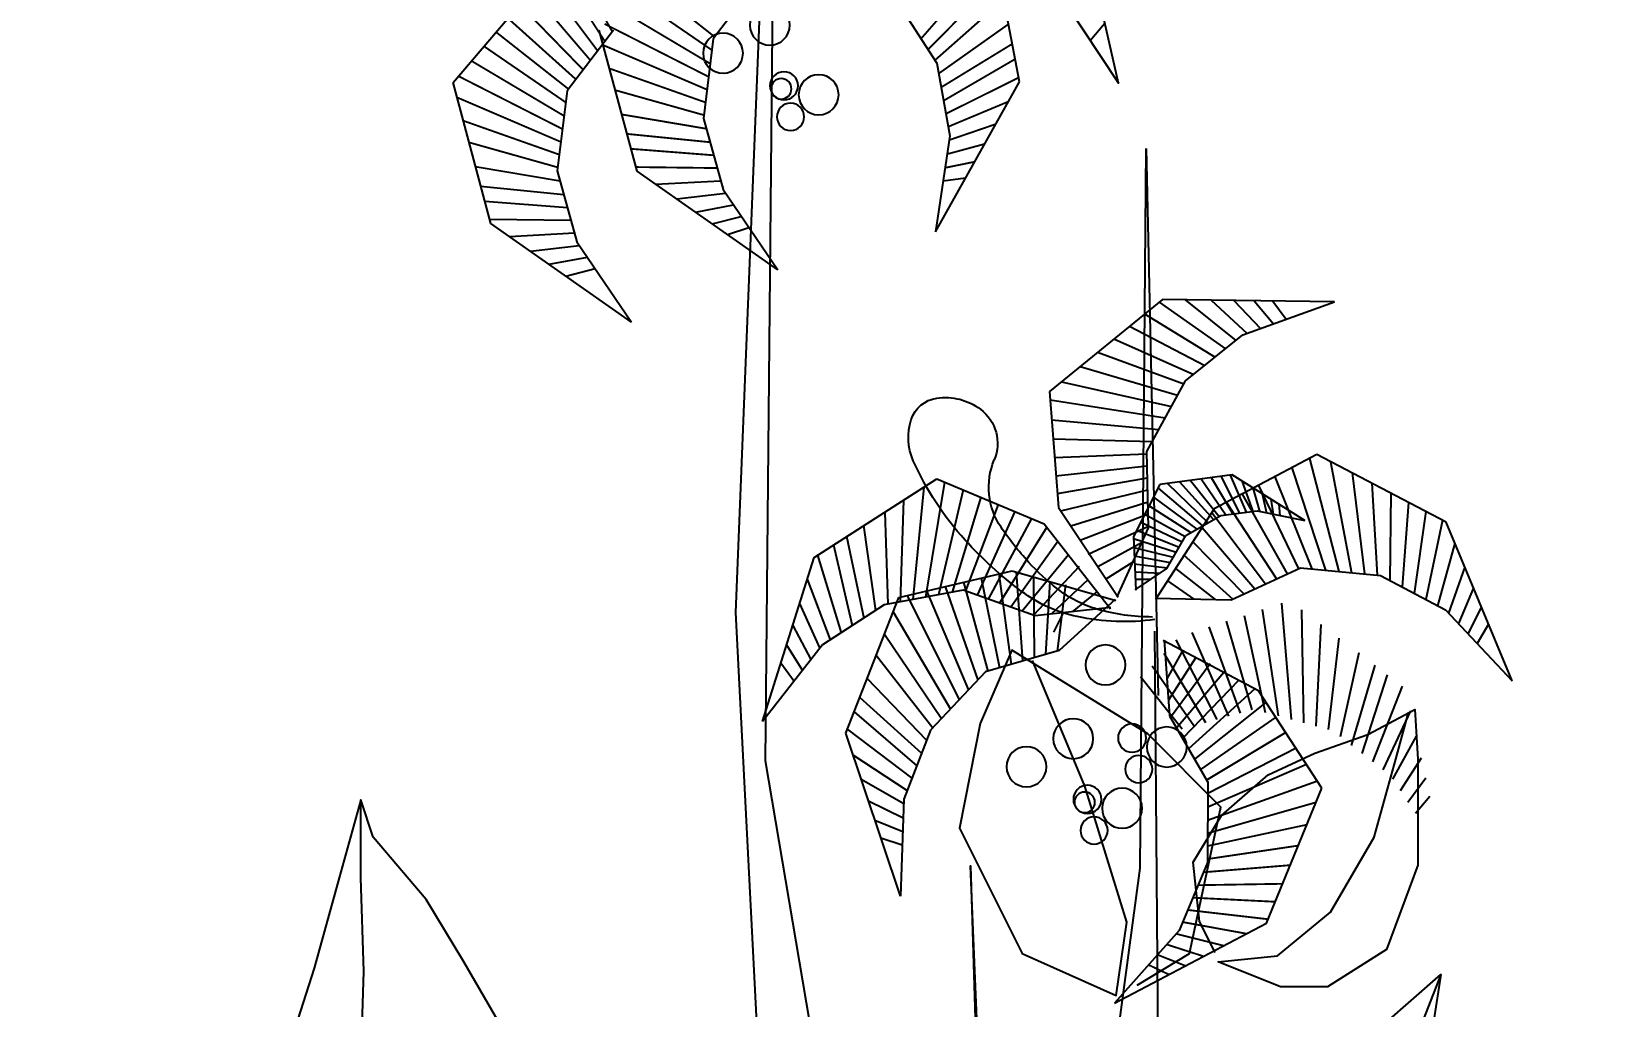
# Model space of a CAD drawing. Header units: inches. Extents: x 452443 to 881249, y 975131 to 1198310.
# Drawn here: x 578831 to 579653, y 1036816 to 1037325 of the extents above; entities that cross this region are included whole.
import ezdxf

# ---------------------------------------------------------------- set-up
doc = ezdxf.new("R2010")
doc.units = ezdxf.units.IN
doc.header["$LTSCALE"] = 3.5
doc.header["$MEASUREMENT"] = 0
doc.layers.add('thuocdo', color=3, linetype='Continuous')
doc.layers.add('TREE1', color=84, linetype='Continuous')
doc.styles.add('romand', font='romand.shx')
doc.dimstyles.new('TL100', dxfattribs={"dimscale": 100, "dimtxt": 2.5, "dimasz": 2, "dimexe": 2, "dimexo": 1, "dimgap": 1, "dimtad": 1, "dimdec": 0, "dimzin": 0, "dimdsep": 46, "dimtxsty": 'romand', "dimblk": 'ARCHTICK', "dimcen": 2, "dimdle": 2, "dimclrd": 256, "dimclre": 256, "dimclrt": 7, "dimadec": 0, "dimazin": 0, "dimtfac": 0.004, "dimtdec": 0, "dimtmove": 2, "dimatfit": 3, "dimfxl": 1, "dimtolj": 1, "dimtzin": 0, "dimlwd": 20, "dimlwe": 20, "dimarcsym": 1})

# ---------------------------------------------------------------- blocks, each defined once
blk = doc.blocks.new('hoa3')
for points in [[(67.41, 316.85), (49.19, 327.78), (38.26, 378.76), (63.77, 404.26), (111.14, 433.39), (122.07, 407.9), (129.35, 371.48), (107.49, 327.78), (74.7, 313.21), (71.05, 338.7), (85.63, 386.05), (103.85, 429.75)], [(40.3, 328.13), (45.73, 338.98), (47.9, 359.6), (38.13, 375.87), (21.85, 389.98), (5.57, 397.57), (-12.88, 404.08), (-29.17, 412.76), (-30.25, 395.4), (-30.25, 358.51), (-19.4, 329.22), (1.23, 316.2), (17.51, 316.2), (39.22, 324.88), (18.59, 327.05), (0.14, 342.24), (-15.06, 368.28), (-22.65, 395.4), (-27, 411.68)], [(303, 237), (289.97, 243.51), (279.11, 255.44), (279.11, 274.97), (282.37, 291.25), (301.91, 324.88), (314.94, 346.58), (333.39, 368.28), (337.73, 381.3), (345.33, 354.17), (354.01, 322.71), (361.61, 298.84), (358.36, 272.8), (345.33, 248.93), (331.22, 238.08), (303, 235.91), (317.11, 244.59), (331.22, 261.95), (337.73, 287.99), (336.65, 321.62), (337.73, 354.17), (337.73, 381.3)], [(-38.26, 320.49), (-30.25, 299.93), (-24.83, 258.7), (-7.46, 235.91), (20.77, 212.04), (48.99, 195.77)]]:
    blk.add_lwpolyline(points)
blk.add_lwpolyline([(56.48, 200.31), (67.41, 225.8), (60.12, 254.94), (34.62, 280.43), (-9.11, 295), (-38.26, 320.49), (-30.97, 273.15), (-23.68, 222.16), (9.11, 193.02), (41.9, 189.38)], close=True)
blk = doc.blocks.new('ELE_TR10')
for p, q in [((2820.3, 4060), (2756.6, 10459.3)), ((2756.6, 10459.3), (2979.6, 4855.9)), ((1459.8, 7696.6), (1604.6, 8464.1)), ((2851.2, 8253.5), (3099.3, 7927.4)), ((2135.3, 8158.3), (1902.3, 7796.6)), ((4493.2, 7692.9), (4090.4, 8167.7)), ((3099.3, 7927.4), (3152.3, 7500.4)), ((3507.6, 7218.3), (3710.2, 7972.6)), ((3634.3, 7973.7), (3882.4, 7647.7)), ((1902.3, 7796.6), (1831.9, 7408.2)), ((1909.8, 6893.4), (1459.8, 7696.6)), ((4290.6, 6938.5), (4493.2, 7692.9)), ((3882.4, 7647.7), (3935.3, 7220.7)), ((3152.3, 7500.4), (3047.1, 7119.9)), ((780.8, 7339.2), (717.1, 4410.2)), ((812.7, 3486.9), (780.8, 7339.2)), ((1831.9, 7408.2), (1909.8, 6893.4)), ((1748.7, 7180.9), (1868.7, 7164.7)), ((2753.6, 6690), (3507.6, 7218.3)), ((3408, 7148.5), (3060.2, 7167)), ((3935.3, 7220.7), (3830.2, 6840.2)), ((4373.8, 7242.4), (3920.1, 7165.8)), ((3047.1, 7119.9), (2753.6, 6690)), ((3294.8, 7069.2), (3033.8, 7100.3)), ((4345.9, 7138.1), (3900.2, 7093.6)), ((3195.1, 6999.3), (2990.8, 7037.3)), ((4322.7, 7058), (3880.9, 7023.6)), ((3023.5, 6879.1), (2908.3, 6916.6)), ((3105.4, 6936.5), (2949.1, 6976.3)), ((3536.6, 6410.3), (4290.6, 6938.5)), ((4296.5, 6960.4), (3861.9, 6955.1)), ((3830.2, 6840.2), (3536.6, 6410.3)), ((4191, 6868.7), (3843.2, 6887.3)), ((3978.1, 6719.6), (3773.8, 6757.6)), ((4077.8, 6789.5), (3816.8, 6820.6)), ((3888.4, 6656.8), (3732.1, 6696.6)), ((-227.7, 6518), (692.8, 6531.5)), ((262, 6341.5), (-227.7, 6518)), ((101.7, 6522.8), (30.4, 6425)), ((201.8, 6524.3), (98.4, 6400.5)), ((311.2, 6525.9), (168, 6375.4)), ((433, 6527.7), (239.7, 6349.6)), ((571.2, 6529.7), (300.2, 6311)), ((710.3, 6517.3), (355, 6267)), ((692.8, 6531.5), (1298.9, 6038.8)), ((788.8, 6453.5), (410.5, 6222.6)), ((570.1, 6094.7), (262, 6341.5)), ((869.4, 6388), (467.2, 6177.2)), ((953.2, 6319.9), (525.7, 6130.3)), ((1041.1, 6248.4), (578.9, 6078.7)), ((1134.4, 6172.5), (611.9, 6018.6)), ((777.3, 5717.7), (570.1, 6094.7)), ((1234.8, 6090.9), (645, 5958.4)), ((1295.4, 5994.3), (678.5, 5897.6)), ((1298.9, 6038.8), (1250.6, 5418)), ((1287.1, 5887.4), (712.6, 5835.5)), ((1279.1, 5784.6), (747.8, 5771.5)), ((-826.9, 5339.3), (-134.4, 5700.5)), ((-207.6, 5662.3), (-319.7, 5068.3)), ((-94.9, 5679.7), (-250.5, 5074.9)), ((-134.4, 5700.5), (416.4, 5410.1)), ((767.3, 5308.1), (777.3, 5717.7)), ((1271.3, 5685), (777, 5705.1)), ((-322.3, 5602.5), (-388.1, 5061.8)), ((0, 5629.7), (-180, 5081.7)), ((91.2, 5581.6), (-107.3, 5088.6)), ((-69.3, 5346.9), (319.9, 5592.6)), ((331.1, 5591.1), (244.7, 5391.7)), ((381.2, 5584.3), (280, 5387.2)), ((432.7, 5577.4), (316, 5382.6)), ((319.9, 5592.6), (707, 5540.3)), ((486.2, 5570.1), (353.2, 5377.8)), ((542.3, 5562.5), (389.3, 5369.7)), ((1256.3, 5491.7), (773.8, 5575.4)), ((1263.8, 5587.6), (775.4, 5639.7)), ((1901.2, 5571), (1327, 5330.1)), ((2559.3, 5150.3), (1901.2, 5571)), ((-529.4, 5494.5), (-524.8, 5026.9)), ((-429, 5546.9), (-456.3, 5055.3)), ((179.6, 5535), (-34.8, 5089.2)), ((266, 5489.5), (24.6, 5061.7)), ((158.6, 5490.8), (136.7, 5389.2)), ((210.1, 5523.3), (174, 5396.9)), ((268.5, 5560.1), (209.9, 5396.2)), ((602, 5554.5), (419.1, 5352.7)), ((666.1, 5545.8), (448.9, 5335.6)), ((717.1, 5520.4), (479, 5318.3)), ((707, 5540.3), (848.1, 5262.8)), ((1237.9, 5399), (772.3, 5511.6)), ((1761.1, 5512.2), (1892.3, 4950.5)), ((1860, 5553.7), (1961.9, 4937.6)), ((1970.8, 5526.5), (2030.2, 4924.9)), ((-717.3, 5396.5), (-655.1, 4957.7)), ((-625.1, 5444.6), (-590.9, 4991.8)), ((185.6, 5399.3), (-69.3, 5346.9)), ((70, 5434.9), (65.1, 5374.5)), ((351.1, 5444.6), (83.1, 5034.8)), ((112.3, 5461.6), (100.5, 5381.8)), ((381.4, 5374.2), (185.6, 5399.3)), ((416.4, 5410.1), (731.2, 4925.1)), ((741.4, 5472.6), (509.8, 5300.7)), ((764.8, 5426.6), (541.5, 5282.6)), ((1184.4, 5318.7), (770.7, 5447.9)), ((1250.6, 5418), (930, 4936.8)), ((1483.8, 5395.9), (1686.7, 4948.6)), ((1573.9, 5433.7), (1748.3, 4970.7)), ((1666, 5472.3), (1820.5, 4963.8)), ((2079.8, 5456.8), (2097.8, 4912.4)), ((-1179.3, 4488.8), (-826.9, 5339.3)), ((-806.9, 5349.8), (-717.9, 4924.4)), ((428.9, 5391), (141, 5008.1)), ((481.4, 5310), (198.9, 4981.4)), ((568.1, 5267.3), (381.4, 5374.2)), ((787.4, 5382.1), (571.2, 5261.9)), ((809.6, 5338.6), (587.6, 5233.6)), ((1092.1, 5168), (767.5, 5318.2)), ((1133.9, 5242.9), (769.1, 5383.6)), ((1327, 5330.1), (970.8, 4874.7)), ((1312.9, 5312.1), (1566, 4905.4)), ((1395.1, 5358.7), (1626.1, 4926.9)), ((2181.1, 5392), (2165.2, 4900)), ((2294.8, 5321.3), (2230.9, 4865.6)), ((-873.5, 5226.9), (-780, 4891.4)), ((531, 5233.7), (257.3, 4954.5)), ((670.5, 5089.9), (568.1, 5267.3)), ((831.4, 5295.7), (603.7, 5205.7)), ((847.7, 5251.4), (619.6, 5178.1)), ((936.3, 4938.3), (767.3, 5308.1)), ((1039.9, 5101.7), (802.4, 5231.1)), ((848.1, 5262.8), (836.7, 4973.9)), ((1253.5, 5236.1), (1506, 4883.9)), ((2385.7, 5263.2), (2293.7, 4824.8)), ((583.2, 5165.6), (316.6, 4927.1)), ((845.8, 5203.2), (635.6, 5150.5)), ((844, 5157.7), (651.6, 5122.6)), ((1197.4, 5164.4), (1445.5, 4862.2)), ((2455.1, 5216.9), (2354.6, 4785.3)), ((2540.3, 5162.5), (2414.3, 4746.5)), ((2835.6, 4272.1), (2559.3, 5150.3)), ((-926.4, 5099.3), (-839.4, 4851.2)), ((-46.2, 5094.4), (-474.5, 5053.6)), ((325.9, 4922.8), (-46.2, 5094.4)), ((623.4, 5091.4), (410.5, 4924.6)), ((845.7, 5114.8), (668, 5094.3)), ((839, 4976.2), (670.5, 5089.9)), ((840.6, 5072.9), (705.6, 5066.2)), ((995.4, 5034.9), (850.1, 5126.9)), ((1498.7, 5078.7), (942.8, 4919.6)), ((1139.4, 5101.2), (1384, 4840.2)), ((1476.7, 5072.4), (1442.4, 4594.6)), ((2104.8, 4936), (1498.7, 5078.7)), ((1570.6, 5061.8), (1503.6, 4576.7)), ((-973, 4986.8), (-891.6, 4795.6)), ((-474.5, 5053.6), (-823.2, 4868.5)), ((667.1, 5024), (525.1, 4927.1)), ((839.1, 5032.8), (753.1, 5034.2)), ((1092.9, 5030.8), (1290.3, 4846)), ((1212.3, 5003.8), (1256.8, 4648.8)), ((1296.4, 5020.8), (1319.5, 4630.5)), ((1374.4, 4836.7), (1760.1, 4974.9)), ((1383.9, 5045.9), (1381.2, 4612.5)), ((1664.2, 5039.7), (1565.4, 4558.7)), ((1759.3, 5017.3), (1628.2, 4540.3)), ((1856.5, 4994.4), (1682.6, 4492.2)), ((1760.1, 4974.9), (2183.2, 4896.6)), ((2595.8, 5034.3), (2473.2, 4708.2)), ((56.6, 4905.1), (4.5, 4282.8)), ((732.3, 4931.5), (325.9, 4922.8)), ((946.1, 4925.1), (1247, 4651.7)), ((1043.4, 4967.5), (1176.4, 4858.5)), ((1956.9, 4970.8), (1732.8, 4439.3)), ((2061.3, 4946.2), (1781.6, 4387.9)), ((2389.9, 4208.8), (2104.8, 4936)), ((2183.2, 4896.6), (2514.2, 4681.6)), ((2637.3, 4902.5), (2528.9, 4663)), ((-823.2, 4868.5), (-1179.3, 4488.8)), ((-1014.9, 4885.6), (-942.1, 4741.7)), ((-51.6, 4869.1), (-62.5, 4264.7)), ((158.5, 4871.7), (72.9, 4301.3)), ((256.5, 4839.6), (143.4, 4320.3)), ((351.4, 4808.5), (214.8, 4333.1)), ((970.3, 4881.1), (1374.4, 4836.7)), ((1274.9, 4750.6), (1224.9, 4849.4)), ((2134.9, 4859.1), (1829.4, 4337.5)), ((2979.6, 4855.9), (2852.2, 2372.6)), ((-1053.2, 4793.2), (-991.6, 4688.9)), ((-154.7, 4790.9), (-128.8, 4246.8)), ((444.2, 4778.1), (278, 4316)), ((535.6, 4748.2), (340.2, 4299.2)), ((736.3, 4755.2), (717.1, 2499.9)), ((2182.1, 4738.7), (1876.7, 4287.7)), ((2673.8, 4786.3), (2575.9, 4603)), ((-358.1, 4638.5), (-257.8, 4189.5)), ((-250.5, 4718.2), (-195, 4229)), ((178.4, 4436.4), (690.1, 4705.6)), ((621.3, 4708.4), (401.7, 4282.6)), ((686.7, 4637.4), (463.3, 4266)), ((585.8, 4650.7), (669.4, 4500.5)), ((683.9, 4707.3), (655.4, 4301.7)), ((1247, 4651.7), (1640.3, 4536.8)), ((2514.2, 4681.6), (2835.6, 4272.1)), ((2706.7, 4681.8), (2621.6, 4544.8)), ((-444, 4573.3), (-317.1, 4143.8)), ((437.2, 4580.2), (650.3, 4292.9)), ((514.8, 4613.4), (661.3, 4386.1)), ((748.4, 4570.4), (525.3, 4249.3)), ((2226.1, 4626.7), (1923.9, 4238)), ((2736.7, 4586.4), (2666.2, 4488)), ((-509.5, 4521.6), (-374.6, 4099.4)), ((284, 4492), (585.5, 4180.6)), ((364.6, 4534.4), (617.6, 4236.3)), ((811.3, 4512.1), (588.5, 4232.2)), ((1640.3, 4536.8), (1936.5, 4224.7)), ((2276.4, 4502.7), (1956.9, 4171.6)), ((-590, 4460.5), (-431, 4056)), ((-161.1, 3914.5), (178.4, 4436.4)), ((198.6, 4447.1), (553.6, 4125.4)), ((2315.8, 4402.2), (1983.7, 4101.7)), ((-635.1, 4328.2), (-486.7, 4013.1)), ((138.1, 4374.5), (521.7, 4070.2)), ((655.4, 4301.7), (450.5, 3946.9)), ((2344.8, 4324), (2009.8, 4033.9)), ((85.7, 4293.9), (489.5, 4014.4)), ((1936.5, 4224.7), (2077.9, 3856.2)), ((2381.7, 4229.9), (2035.2, 3967.5)), ((-665.8, 4193.5), (-538.4, 3963.5)), ((32.4, 4212), (456.8, 3957.7)), ((2097.2, 3336), (2389.9, 4208.8)), ((-692.9, 4074.7), (-580.5, 3899.9)), ((-22.1, 4128.3), (450.8, 3885.5)), ((2351.2, 4093.5), (2060.4, 3901.8)), ((2342.3, 1258.3), (2820.3, 4060)), ((-717.2, 3968), (-621.3, 3838.3)), ((-78.3, 4041.8), (451, 3812.5)), ((2307.3, 3962.5), (2078.8, 3832.5)), ((135.3, 3191.8), (-161.1, 3914.5)), ((-136.7, 3951.9), (451.3, 3741.6)), ((450.5, 3946.9), (452, 3516.6)), ((-739.5, 3870.5), (-661.3, 3778)), ((-129.8, 3838.1), (451.5, 3672.2)), ((2077.9, 3856.2), (2097.2, 3336)), ((2268.6, 3847), (2081.6, 3756.3)), ((-80.7, 3718.4), (451.7, 3603.5)), ((2233.8, 3743.2), (2084.4, 3682.5)), ((2202, 3648.4), (2087, 3610.2)), ((452, 3516.6), (604.5, 3152.5)), ((1003.9, 2054.2), (812.7, 3486.9)), ((950.1, 2763.2), (135.3, 3191.8)), ((604.5, 3152.5), (950.1, 2763.2))]:
    blk.add_line(p, q)
for points in [[(2738.3, 8446.8), (2339.1, 8370.1), (1943.5, 8476.8), (1528.1, 8364.7), (1215.4, 8123.8), (928.1, 7689.7), (1132.8, 8587.3), (1754.9, 9059.5), (2346.6, 8865.7), (2738.3, 8440.3)], [(1567.2, -250.6), (1644.6, 1643.7), (1722, 3499.4), (1605.9, -289.3)]]:
    blk.add_lwpolyline(points)
at = {"const_width": 10}
for points in [[(1589.3, 8383), (1986.5, 7927.3)], [(1565.3, 8255.9), (1949.3, 7869.6)], [(3815.5, 8277.6), (3640.4, 7965.6)], [(3480.5, 8243.3), (3091.8, 7937.3)], [(3893.3, 8241.3), (3680, 7913.6)], [(3978.6, 8209.5), (3718.9, 7862.4)], [(4069, 8175.7), (3757.5, 7811.7)], [(1543, 8137.6), (1912.2, 7811.9)], [(3545.2, 8167.1), (3106.9, 7866.4)], [(3611.9, 8088.5), (3115.9, 7794)], [(4138.2, 8111.4), (3796.2, 7761)], [(1001.3, 8010.9), (1079.5, 7918.5)], [(1516.6, 8006.4), (1892.1, 7740.5)], [(3681.3, 8006.7), (3124.6, 7723.7)], [(4200.4, 8038), (3835.1, 7709.7)], [(4263.6, 7963.6), (3874.8, 7657.6)], [(1496.6, 7900.4), (1878.8, 7666.9)], [(3688.8, 7892.9), (3133.1, 7654.8)], [(4328.2, 7887.4), (3889.9, 7586.7)], [(1482.7, 7818.1), (1865.8, 7595.4)], [(3655.2, 7767.9), (3141.6, 7586.6)], [(4394.9, 7808.7), (3898.9, 7514.3)], [(1463.9, 7718.8), (1853.2, 7525.4)], [(4464.3, 7727), (3907.6, 7443.9)], [(1519.2, 7590.5), (1840.6, 7456.2)], [(3624, 7651.7), (3150, 7518.5)], [(4471.8, 7613.2), (3916.2, 7375)], [(3590.8, 7522.1), (3137.1, 7445.5)], [(1586.8, 7469.9), (1835.5, 7384.7)], [(3562.8, 7417.8), (3117.2, 7373.3)], [(4438.2, 7488.2), (3924.6, 7306.9)], [(1646.3, 7363.7), (1846.9, 7309.3)], [(3539.7, 7337.7), (3097.8, 7303.3)], [(4407, 7372), (3933.1, 7238.8)], [(1699.8, 7268.2), (1857.9, 7236.2)], [(3513.5, 7240.1), (3078.9, 7234.8)], [(-35, 3607.1), (452, 3534.9)], [(8, 3502.3), (474, 3464.1)], [(48.9, 3402.4), (503, 3395)], [(88.4, 3306.2), (531, 3328)], [(126.7, 3212.7), (558.5, 3262.4)], [(243, 3135.2), (585.6, 3197.6)], [(365.2, 3070.9), (620.2, 3134.8)], [(473, 3014.1), (670.9, 3077.7)], [(569.9, 2963.2), (719.9, 3022.5)], [(658.5, 2916.6), (767.9, 2968.4)]]:
    blk.add_lwpolyline(points, dxfattribs=at)
for centre, radius in [((2796.4, 7999.9), 107.2), ((3046.9, 7849.7), 107.2), ((2534.8, 7627.3), 107.2), ((2720.5, 7675.2), 75.4), ((2735.1, 7659.1), 54.8), ((2685.1, 7509), 73), ((998.6, 4574.2), 107.2), ((670.2, 4134.9), 107.2), ((855.9, 4182.8), 75.4), ((1171.2, 4179.4), 107.2), ((1421.7, 4029.2), 107.2), ((820.5, 4016.6), 73), ((909.6, 3806.8), 107.2), ((1095.3, 3854.7), 75.4), ((1109.9, 3838.6), 54.8), ((1059.8, 3688.5), 73)]:
    blk.add_circle(centre, radius)
for centre, radius, start, end in [((1856.5, 5693.3), 313, 81.58019, 127.05024), ((1877.4, 5834.5), 170.3, 18.37953, 81.58019), ((1806.1, 5760.1), 229.3, 127.05024, 202.56733), ((1748.7, 5791.8), 305.9, 335.90623, 18.37953), ((1241.6, 5525.5), 382, 325.91943, 22.56733), ((567, 6320.2), 1600.4, 317.68404, 335.90623), ((221.5, 6215.7), 1613.6, 317.46507, 325.91943), ((158.1, 6692.5), 2153.3, 312.2492, 317.68404), ((477.4, 5980.9), 1266.3, 307.91915, 317.46507), ((150.2, 6701.2), 2165.1, 306.8292, 312.2492), ((862.9, 5486.1), 639.1, 286.54367, 307.91915), ((992.3, 5576.8), 760.3, 281.93424, 306.8292), ((895.7, 6033.5), 1227.1, 262.39726, 281.93424), ((751.9, 5859.7), 1028.8, 269.73434, 286.54367)]:
    blk.add_arc(centre, radius, start, end)
blk = doc.blocks.new('_ArchTick')
at = {"color": 0, "linetype": 'ByBlock', "const_width": 0.15}
blk.add_lwpolyline([(-0.5, -0.5), (0.5, 0.5)], dxfattribs=at)
blk = doc.blocks.new('*D1919')
at = {"layer": 'DEFPOINTS', "color": 0}
for p in [(576934.85, 1037283.61), (580934.85, 1037086.68), (580934.85, 1033781.97)]:
    blk.add_point(p, dxfattribs=at)
at = {"layer": 'thuocdo', "lineweight": 20}
for p, q in [((576934.85, 1037183.61), (576934.85, 1033581.97)), ((580934.85, 1036986.68), (580934.85, 1033581.97)), ((576734.85, 1033781.97), (581134.85, 1033781.97))]:
    blk.add_line(p, q, dxfattribs=at)
at = {"layer": 'thuocdo', "lineweight": 20, "xscale": 200, "yscale": 200, "zscale": 200, "rotation": 180}
blk.add_blockref('_ArchTick', (576934.85, 1033781.97), dxfattribs=at)
at = {"layer": 'thuocdo', "lineweight": 20, "xscale": 200, "yscale": 200, "zscale": 200}
blk.add_blockref('_ArchTick', (580934.85, 1033781.97), dxfattribs=at)
at = {"layer": 'thuocdo', "color": 7, "insert": (578934.85, 1034006.97), "char_height": 250, "attachment_point": 5, "style": 'romand'}
blk.add_mtext('\\A1;4000', dxfattribs=at)

msp = doc.modelspace()

# ---------------------------------------------------------------- block references
at = {"layer": 'TREE1'}
for name, p, xscale, yscale, zscale in [('ELE_TR10', (579489.62, 1036548.69), -0.09750000084750354, 0.09750000084750354, 0.09750000084750354), ('hoa3', (579509.98, 1036352.32), -1.5, 1.499999999883585, 1.499999999941792)]:
    msp.add_blockref(name, p, dxfattribs=dict(at, xscale=xscale, yscale=yscale, zscale=zscale))

# ---------------------------------------------------------------- dimensions: what is measured, and where the dimension line sits
at = {"layer": 'thuocdo'}
dim = msp.add_linear_dim(base=(580934.85, 1033781.97), p1=(576934.85, 1037283.61), p2=(580934.85, 1037086.68), dimstyle='TL100', override={"dimarcsym": 1}, dxfattribs=at)
dim.commit()
dim.dimension.update_dxf_attribs({"geometry": '*D1919', "text_midpoint": (578934.85, 1034006.97)})

doc.saveas('drawing.dxf')
